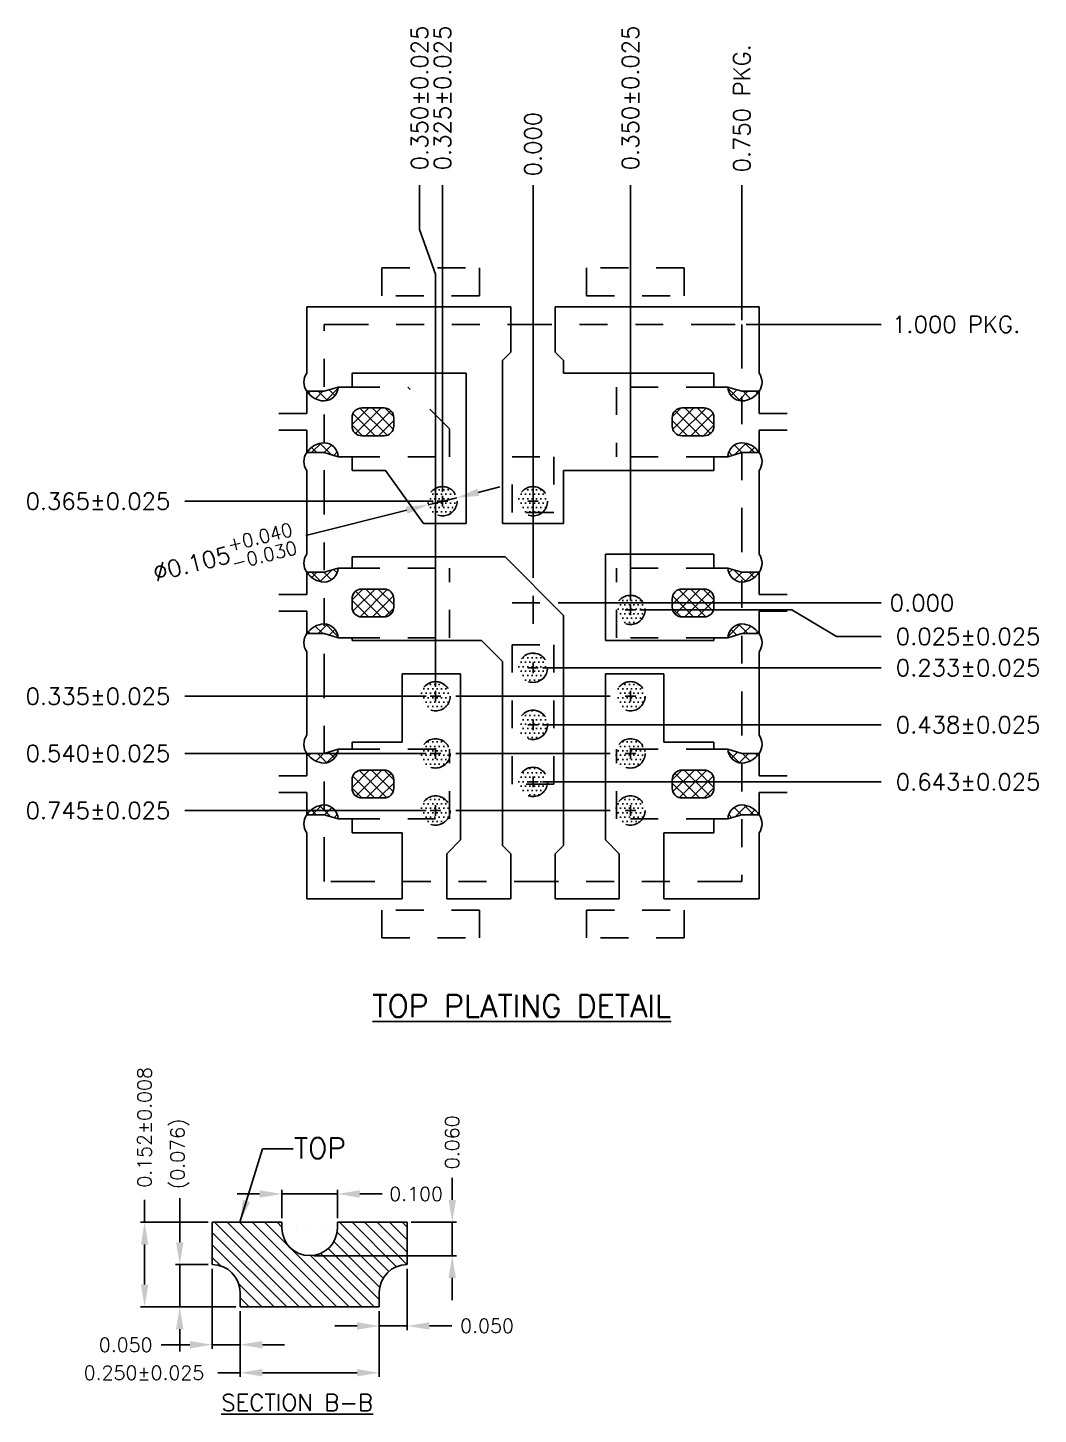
# Model space of a CAD drawing. Extents: x -2.32 to 6, y -3.69 to 2.06.
# Drawn here: x 2.37 to 5.999, y -2.912 to 2.065 of the extents above; entities that cross this region are included whole.
import ezdxf
from ezdxf.enums import TextEntityAlignment as Align

# ---------------------------------------------------------------- set-up
doc = ezdxf.new("R2010")
doc.units = 0
doc.header["$LTSCALE"] = 0.5
doc.header["$PDMODE"] = 98
for name, pattern in [('CENTER', [50.8, 31.75, -6.35, 6.35, -6.35]), ('HIDDEN', [0.375, 0.25, -0.125]), ('PHANTOM2', [31.75, 15.875, -3.175, 3.175, -3.175, 3.175, -3.175])]:
    doc.linetypes.add(name, pattern=pattern)
for name, color, linetype in [('1D', 4, 'Continuous'), ('BTM', 7, 'HIDDEN'), ('CEN', 2, 'CENTER'), ('DEF', 5, 'Continuous'), ('DIM', 3, 'Continuous'), ('HET', 6, 'Continuous'), ('PKG', 1, 'PHANTOM2'), ('PLATE', 2, 'HIDDEN'), ('TB', 7, 'Continuous')]:
    doc.layers.add(name, color=color, linetype=linetype)
doc.styles.add('ADESK1', font='romans')
doc.styles.add('Chinese', font='', dxfattribs={"height": 5})
doc.styles.add('SIMPLEX', font='simplex.shx')
doc.styles.get('Chinese').set_extended_font_data('SimSun')
doc.dimstyles.new('Standard4', dxfattribs={"dimtxt": 0.06, "dimasz": 0.08, "dimexe": 0.015, "dimexo": 0.015, "dimgap": 0.027, "dimtad": 0, "dimdec": 3, "dimzin": 1, "dimdsep": 46, "dimtxsty": 'SIMPLEX', "dimcen": 0.1905, "dimclrd": 256, "dimclre": 256, "dimclrt": 256, "dimadec": 0, "dimazin": 0, "dimtp": 0.03, "dimtm": 0.03, "dimtfac": 0.8, "dimtdec": 3, "dimtmove": 0, "dimatfit": 3, "dimfxl": 0.05, "dimtolj": 1, "dimtzin": 0, "dimlwd": -1, "dimlwe": -1, "dimarcsym": 0})

# ---------------------------------------------------------------- blocks, each defined once
blk = doc.blocks.new('*D2')
at = {"linetype": 'ByBlock', "ltscale": 0.1, "transparency": 16777216}
for p, q in [((429.7414, 81.1536), (429.7414, 81.3121)), ((429.843, 81.0736), (429.7264, 81.0736)), ((429.7414, 80.9216), (429.7414, 81.0736)), ((429.943, 80.9216), (429.7264, 80.9216)), ((429.7414, 80.8416), (429.7414, 80.7616))]:
    blk.add_line(p, q, dxfattribs=at)
at = {"ltscale": 0.1, "transparency": 16777216}
for points in [[(429.728, 81.1536), (429.7547, 81.1536), (429.7414, 81.0736)], [(429.728, 80.8416), (429.7547, 80.8416), (429.7414, 80.9216)]]:
    blk.add_solid(points, dxfattribs=at)
at = {"layer": 'Defpoints', "color": 0, "ltscale": 0.1, "transparency": 16777216}
for p in [(429.7414, 81.0736), (429.858, 81.0736), (429.958, 80.9216)]:
    blk.add_point(p, dxfattribs=at)
at = {"ltscale": 0.1, "transparency": 16777216, "insert": (429.7414, 81.4713), "char_height": 0.05, "attachment_point": 5, "rotation": 90, "style": 'SIMPLEX'}
blk.add_mtext('\\A1;(0.076)', dxfattribs=at)
blk = doc.blocks.new('*D3')
at = {"linetype": 'ByBlock', "ltscale": 0.1, "transparency": 16777216}
for p, q in [((430.028, 81.3271), (429.948, 81.3271)), ((430.108, 81.2406), (430.108, 81.3421)), ((430.108, 81.3271), (430.308, 81.3271)), ((430.308, 81.2406), (430.308, 81.3421)), ((430.388, 81.3271), (430.468, 81.3271))]:
    blk.add_line(p, q, dxfattribs=at)
at = {"ltscale": 0.1, "transparency": 16777216}
for points in [[(430.028, 81.3404), (430.028, 81.3138), (430.108, 81.3271)], [(430.388, 81.3404), (430.388, 81.3138), (430.308, 81.3271)]]:
    blk.add_solid(points, dxfattribs=at)
at = {"layer": 'Defpoints', "color": 0, "ltscale": 0.1, "transparency": 16777216}
for p in [(430.308, 81.3271), (430.108, 81.2256), (430.308, 81.2256)]:
    blk.add_point(p, dxfattribs=at)
at = {"ltscale": 0.1, "transparency": 16777216, "insert": (430.5903, 81.3271), "char_height": 0.05, "attachment_point": 5, "style": 'SIMPLEX'}
blk.add_mtext('\\A1;0.100', dxfattribs=at)
blk = doc.blocks.new('*D4')
at = {"linetype": 'ByBlock', "ltscale": 0.1, "transparency": 16777216}
for p, q in [((429.858, 81.0586), (429.858, 80.771)), ((429.958, 80.9066), (429.958, 80.771)), ((429.778, 80.786), (429.6742, 80.786)), ((429.958, 80.786), (429.858, 80.786)), ((430.038, 80.786), (430.118, 80.786))]:
    blk.add_line(p, q, dxfattribs=at)
at = {"ltscale": 0.1, "transparency": 16777216}
for points in [[(429.778, 80.7993), (429.778, 80.7727), (429.858, 80.786)], [(430.038, 80.7993), (430.038, 80.7727), (429.958, 80.786)]]:
    blk.add_solid(points, dxfattribs=at)
at = {"layer": 'Defpoints', "color": 0, "ltscale": 0.1, "transparency": 16777216}
for p in [(429.858, 81.0736), (429.958, 80.9216), (429.958, 80.786)]:
    blk.add_point(p, dxfattribs=at)
at = {"ltscale": 0.1, "transparency": 16777216, "insert": (429.5472, 80.786), "char_height": 0.05, "attachment_point": 5, "style": 'SIMPLEX'}
blk.add_mtext('\\A1;0.050', dxfattribs=at)
blk = doc.blocks.new('*D5')
at = {"linetype": 'ByBlock', "ltscale": 0.1, "transparency": 16777216}
for p, q in [((429.958, 80.9066), (429.958, 80.6704)), ((430.458, 80.9066), (430.458, 80.6704)), ((429.958, 80.6854), (429.878, 80.6854)), ((430.378, 80.6854), (430.038, 80.6854))]:
    blk.add_line(p, q, dxfattribs=at)
at = {"ltscale": 0.1, "transparency": 16777216}
for points in [[(430.038, 80.6987), (430.038, 80.6721), (429.958, 80.6854)], [(430.378, 80.6987), (430.378, 80.6721), (430.458, 80.6854)]]:
    blk.add_solid(points, dxfattribs=at)
at = {"layer": 'Defpoints', "color": 0, "ltscale": 0.1, "transparency": 16777216}
for p in [(429.958, 80.9216), (430.458, 80.9216), (430.458, 80.6854)]:
    blk.add_point(p, dxfattribs=at)
at = {"ltscale": 0.1, "transparency": 16777216, "insert": (429.6129, 80.6854), "char_height": 0.05, "attachment_point": 5, "style": 'SIMPLEX'}
blk.add_mtext('\\A1;0.250%%P0.025', dxfattribs=at)
blk = doc.blocks.new('*D6')
at = {"linetype": 'ByBlock', "ltscale": 0.1, "transparency": 16777216}
for p, q in [((429.6152, 81.2256), (429.6152, 81.3056)), ((429.843, 81.2256), (429.6002, 81.2256)), ((429.6152, 81.0016), (429.6152, 81.1456)), ((429.943, 80.9216), (429.6002, 80.9216))]:
    blk.add_line(p, q, dxfattribs=at)
at = {"ltscale": 0.1, "transparency": 16777216}
for points in [[(429.6019, 81.1456), (429.6286, 81.1456), (429.6152, 81.2256)], [(429.6019, 81.0016), (429.6286, 81.0016), (429.6152, 80.9216)]]:
    blk.add_solid(points, dxfattribs=at)
at = {"layer": 'Defpoints', "color": 0, "ltscale": 0.1, "transparency": 16777216}
for p in [(429.6152, 81.2256), (429.858, 81.2256), (429.958, 80.9216)]:
    blk.add_point(p, dxfattribs=at)
at = {"ltscale": 0.1, "transparency": 16777216, "insert": (429.6152, 81.566), "char_height": 0.05, "attachment_point": 5, "rotation": 90, "style": 'SIMPLEX'}
blk.add_mtext('\\A1;0.152%%P0.008', dxfattribs=at)
blk = doc.blocks.new('*D7')
at = {"linetype": 'ByBlock', "ltscale": 0.1, "transparency": 16777216}
for p, q in [((430.72, 81.3056), (430.72, 81.3856)), ((430.573, 81.2256), (430.735, 81.2256)), ((430.72, 81.1056), (430.72, 81.2256)), ((430.223, 81.1056), (430.735, 81.1056)), ((430.72, 81.0256), (430.72, 80.9456))]:
    blk.add_line(p, q, dxfattribs=at)
at = {"ltscale": 0.1, "transparency": 16777216}
for points in [[(430.7067, 81.3056), (430.7333, 81.3056), (430.72, 81.2256)], [(430.7067, 81.0256), (430.7333, 81.0256), (430.72, 81.1056)]]:
    blk.add_solid(points, dxfattribs=at)
at = {"layer": 'Defpoints', "color": 0, "ltscale": 0.1, "transparency": 16777216}
for p in [(430.558, 81.2256), (430.72, 81.2256), (430.208, 81.1056)]:
    blk.add_point(p, dxfattribs=at)
at = {"ltscale": 0.1, "transparency": 16777216, "insert": (430.72, 81.5126), "char_height": 0.05, "attachment_point": 5, "rotation": 90, "style": 'SIMPLEX'}
blk.add_mtext('\\A1;0.060', dxfattribs=at)
blk = doc.blocks.new('*D62')
at = {"layer": 'Defpoints', "color": 0, "ltscale": 0.1, "transparency": 16777216}
for p in [(431.7601, 84.9485), (431.7601, 84.4485), (431.0101, 83.4485)]:
    blk.add_point(p, dxfattribs=at)
at = {"layer": 'DIM', "ltscale": 0.1, "transparency": 16777216}
blk.add_line((431.7601, 84.4635), (431.7601, 84.9485), dxfattribs=at)
at = {"layer": 'DIM', "ltscale": 0.1, "transparency": 16777216, "insert": (431.7601, 85.224), "char_height": 0.06, "attachment_point": 5, "rotation": 90, "style": 'SIMPLEX'}
blk.add_mtext('\\A1;{\\C1;0.750 PKG.}', dxfattribs=at)
blk = doc.blocks.new('*D63')
at = {"layer": 'Defpoints', "color": 0, "ltscale": 0.1, "transparency": 16777216}
for p in [(431.7601, 84.4485), (432.2601, 84.4485), (431.0101, 83.4485)]:
    blk.add_point(p, dxfattribs=at)
at = {"layer": 'DIM', "ltscale": 0.1, "transparency": 16777216}
blk.add_line((431.7751, 84.4485), (432.2601, 84.4485), dxfattribs=at)
at = {"layer": 'DIM', "ltscale": 0.1, "transparency": 16777216, "insert": (432.5299, 84.4485), "char_height": 0.06, "attachment_point": 5, "style": 'SIMPLEX'}
blk.add_mtext('\\A1;{\\C1;1.000 PKG.}', dxfattribs=at)
blk = doc.blocks.new('*D64')
at = {"layer": 'Defpoints', "color": 0, "ltscale": 0.1, "transparency": 16777216}
for p in [(431.0101, 84.9485), (431.0101, 83.5235), (431.0101, 83.4485)]:
    blk.add_point(p, dxfattribs=at)
at = {"layer": 'DIM', "ltscale": 0.1, "transparency": 16777216}
blk.add_line((431.0101, 83.5385), (431.0101, 84.9485), dxfattribs=at)
at = {"layer": 'DIM', "ltscale": 0.1, "transparency": 16777216, "insert": (431.0101, 85.0955), "char_height": 0.06, "attachment_point": 5, "rotation": 90, "style": 'SIMPLEX'}
blk.add_mtext('\\A1;0.000', dxfattribs=at)
blk = doc.blocks.new('*D65')
at = {"layer": 'Defpoints', "color": 0, "ltscale": 0.1, "transparency": 16777216}
for p in [(431.0101, 83.4485), (431.0851, 83.4485), (432.2601, 83.4485)]:
    blk.add_point(p, dxfattribs=at)
at = {"layer": 'DIM', "ltscale": 0.1, "transparency": 16777216}
blk.add_line((431.1001, 83.4485), (432.2601, 83.4485), dxfattribs=at)
at = {"layer": 'DIM', "ltscale": 0.1, "transparency": 16777216, "insert": (432.4071, 83.4485), "char_height": 0.06, "attachment_point": 5, "style": 'SIMPLEX'}
blk.add_mtext('\\A1;0.000', dxfattribs=at)
blk = doc.blocks.new('*D66')
at = {"layer": 'Defpoints', "color": 0, "ltscale": 0.1, "transparency": 16777216}
for p in [(429.7601, 83.8135), (430.666, 83.8135), (431.0101, 83.4485)]:
    blk.add_point(p, dxfattribs=at)
at = {"layer": 'DIM', "ltscale": 0.1, "transparency": 16777216}
blk.add_line((430.651, 83.8135), (429.7601, 83.8135), dxfattribs=at)
at = {"layer": 'DIM', "ltscale": 0.1, "transparency": 16777216, "insert": (429.4474, 83.8135), "char_height": 0.06, "attachment_point": 5, "style": 'SIMPLEX'}
blk.add_mtext('\\A1;0.365±0.025', dxfattribs=at)
blk = doc.blocks.new('*D67')
at = {"layer": 'Defpoints', "color": 0, "ltscale": 0.1, "transparency": 16777216}
for p in [(430.6851, 84.9485), (430.6851, 83.8325), (431.0101, 83.4485)]:
    blk.add_point(p, dxfattribs=at)
at = {"layer": 'DIM', "ltscale": 0.1, "transparency": 16777216}
blk.add_line((430.6851, 83.8475), (430.6851, 84.9485), dxfattribs=at)
at = {"layer": 'DIM', "ltscale": 0.1, "transparency": 16777216, "insert": (430.6851, 85.2612), "char_height": 0.06, "attachment_point": 5, "rotation": 90, "style": 'SIMPLEX'}
blk.add_mtext('\\A1;0.325±0.025', dxfattribs=at)
blk = doc.blocks.new('*D68')
at = {"layer": 'Defpoints', "color": 0, "ltscale": 0.1, "transparency": 16777216}
for p in [(431.0101, 83.4485), (431.3791, 83.4235), (432.2601, 83.3283)]:
    blk.add_point(p, dxfattribs=at)
at = {"layer": 'DIM', "ltscale": 0.1, "transparency": 16777216}
for p, q in [((431.3941, 83.4235), (431.9401, 83.4235)), ((431.9401, 83.4235), (432.1001, 83.3283)), ((432.1001, 83.3283), (432.2601, 83.3283))]:
    blk.add_line(p, q, dxfattribs=at)
at = {"layer": 'DIM', "ltscale": 0.1, "transparency": 16777216, "insert": (432.5728, 83.3283), "char_height": 0.06, "attachment_point": 5, "style": 'SIMPLEX'}
blk.add_mtext('\\A1;0.025±0.025', dxfattribs=at)
blk = doc.blocks.new('*D69')
at = {"layer": 'Defpoints', "color": 0, "ltscale": 0.1, "transparency": 16777216}
for p in [(431.3601, 84.9485), (431.0101, 83.4485), (431.3601, 83.4425)]:
    blk.add_point(p, dxfattribs=at)
at = {"layer": 'DIM', "ltscale": 0.1, "transparency": 16777216}
blk.add_line((431.3601, 83.4575), (431.3601, 84.9485), dxfattribs=at)
at = {"layer": 'DIM', "ltscale": 0.1, "transparency": 16777216, "insert": (431.3601, 85.2612), "char_height": 0.06, "attachment_point": 5, "rotation": 90, "style": 'SIMPLEX'}
blk.add_mtext('\\A1;0.350±0.025', dxfattribs=at)
blk = doc.blocks.new('*D70')
at = {"layer": 'Defpoints', "color": 0, "ltscale": 0.1, "transparency": 16777216}
for p in [(431.0101, 83.4485), (429.7601, 83.1135), (430.641, 83.1135)]:
    blk.add_point(p, dxfattribs=at)
at = {"layer": 'DIM', "ltscale": 0.1, "transparency": 16777216}
blk.add_line((430.626, 83.1135), (429.7601, 83.1135), dxfattribs=at)
at = {"layer": 'DIM', "ltscale": 0.1, "transparency": 16777216, "insert": (429.4474, 83.1135), "char_height": 0.06, "attachment_point": 5, "style": 'SIMPLEX'}
blk.add_mtext('\\A1;0.335±0.025', dxfattribs=at)
blk = doc.blocks.new('*D71')
at = {"layer": 'Defpoints', "color": 0, "ltscale": 0.1, "transparency": 16777216}
for p in [(431.0101, 83.4485), (429.7601, 82.9085), (430.641, 82.9085)]:
    blk.add_point(p, dxfattribs=at)
at = {"layer": 'DIM', "ltscale": 0.1, "transparency": 16777216}
blk.add_line((430.626, 82.9085), (429.7601, 82.9085), dxfattribs=at)
at = {"layer": 'DIM', "ltscale": 0.1, "transparency": 16777216, "insert": (429.4474, 82.9085), "char_height": 0.06, "attachment_point": 5, "style": 'SIMPLEX'}
blk.add_mtext('\\A1;0.540±0.025', dxfattribs=at)
blk = doc.blocks.new('*D76')
at = {"layer": 'Defpoints', "color": 0, "ltscale": 0.1, "transparency": 16777216}
for p in [(430.736, 83.8261), (430.6341, 83.8008)]:
    blk.add_point(p, dxfattribs=at)
at = {"layer": 'DIM', "ltscale": 0.1, "transparency": 16777216}
for p, q in [((430.8136, 83.8454), (430.8913, 83.8648)), ((430.736, 83.8261), (430.6341, 83.8008)), ((430.1938, 83.6912), (430.5565, 83.7815))]:
    blk.add_line(p, q, dxfattribs=at)
for points in [[(430.8104, 83.8584), (430.8169, 83.8325), (430.736, 83.8261)], [(430.5533, 83.7944), (430.5597, 83.7685), (430.6341, 83.8008)]]:
    blk.add_solid(points, dxfattribs=at)
at = {"layer": 'DIM', "ltscale": 0.1, "transparency": 16777216, "insert": (429.9001, 83.6181), "char_height": 0.06, "attachment_point": 5, "rotation": 13.9744, "style": 'SIMPLEX'}
blk.add_mtext('\\A1;∅0.105{\\H0.048;\\S+0.040^ -0.030;}', dxfattribs=at)
blk = doc.blocks.new('*D72')
at = {"layer": 'Defpoints', "color": 0, "ltscale": 0.1, "transparency": 16777216}
for p in [(431.0101, 83.4485), (429.7601, 82.7035), (430.641, 82.7035)]:
    blk.add_point(p, dxfattribs=at)
at = {"layer": 'DIM', "ltscale": 0.1, "transparency": 16777216}
blk.add_line((430.626, 82.7035), (429.7601, 82.7035), dxfattribs=at)
at = {"layer": 'DIM', "ltscale": 0.1, "transparency": 16777216, "insert": (429.4474, 82.7035), "char_height": 0.06, "attachment_point": 5, "style": 'SIMPLEX'}
blk.add_mtext('\\A1;0.745±0.025', dxfattribs=at)
blk = doc.blocks.new('*D73')
at = {"layer": 'Defpoints', "color": 0, "ltscale": 0.1, "transparency": 16777216}
for p in [(431.0101, 83.4485), (431.0291, 83.216), (432.2601, 83.216)]:
    blk.add_point(p, dxfattribs=at)
at = {"layer": 'DIM', "ltscale": 0.1, "transparency": 16777216}
blk.add_line((431.0441, 83.216), (432.2601, 83.216), dxfattribs=at)
at = {"layer": 'DIM', "ltscale": 0.1, "transparency": 16777216, "insert": (432.5728, 83.216), "char_height": 0.06, "attachment_point": 5, "style": 'SIMPLEX'}
blk.add_mtext('\\A1;0.233±0.025', dxfattribs=at)
blk = doc.blocks.new('*D74')
at = {"layer": 'Defpoints', "color": 0, "ltscale": 0.1, "transparency": 16777216}
for p in [(431.0101, 83.4485), (431.0291, 83.011), (432.2601, 83.011)]:
    blk.add_point(p, dxfattribs=at)
at = {"layer": 'DIM', "ltscale": 0.1, "transparency": 16777216}
blk.add_line((431.0441, 83.011), (432.2601, 83.011), dxfattribs=at)
at = {"layer": 'DIM', "ltscale": 0.1, "transparency": 16777216, "insert": (432.5728, 83.011), "char_height": 0.06, "attachment_point": 5, "style": 'SIMPLEX'}
blk.add_mtext('\\A1;0.438±0.025', dxfattribs=at)
blk = doc.blocks.new('*D75')
at = {"layer": 'Defpoints', "color": 0, "ltscale": 0.1, "transparency": 16777216}
for p in [(431.0101, 83.4485), (431.0291, 82.806), (432.2601, 82.806)]:
    blk.add_point(p, dxfattribs=at)
at = {"layer": 'DIM', "ltscale": 0.1, "transparency": 16777216}
blk.add_line((431.0441, 82.806), (432.2601, 82.806), dxfattribs=at)
at = {"layer": 'DIM', "ltscale": 0.1, "transparency": 16777216, "insert": (432.5728, 82.806), "char_height": 0.06, "attachment_point": 5, "style": 'SIMPLEX'}
blk.add_mtext('\\A1;0.643±0.025', dxfattribs=at)
blk = doc.blocks.new('*D78')
at = {"linetype": 'ByBlock', "ltscale": 0.1, "transparency": 16777216}
for p, q in [((430.558, 81.0586), (430.558, 80.8384)), ((430.458, 80.9066), (430.458, 80.8384)), ((430.378, 80.8534), (430.298, 80.8534)), ((430.458, 80.8534), (430.558, 80.8534)), ((430.638, 80.8534), (430.718, 80.8534))]:
    blk.add_line(p, q, dxfattribs=at)
at = {"ltscale": 0.1, "transparency": 16777216}
for points in [[(430.378, 80.8667), (430.378, 80.84), (430.458, 80.8534)], [(430.638, 80.8667), (430.638, 80.84), (430.558, 80.8534)]]:
    blk.add_solid(points, dxfattribs=at)
at = {"layer": 'Defpoints', "color": 0, "ltscale": 0.1, "transparency": 16777216}
for p in [(430.558, 81.0736), (430.458, 80.9216), (430.558, 80.8534)]:
    blk.add_point(p, dxfattribs=at)
at = {"ltscale": 0.1, "transparency": 16777216, "insert": (430.845, 80.8534), "char_height": 0.05, "attachment_point": 5, "style": 'SIMPLEX'}
blk.add_mtext('\\A1;0.050', dxfattribs=at)
blk = doc.blocks.new('*D79')
at = {"layer": 'Defpoints', "color": 0, "ltscale": 0.1, "transparency": 16777216}
for p in [(430.6027, 84.9485), (431.0101, 83.4485), (430.6601, 83.1325)]:
    blk.add_point(p, dxfattribs=at)
at = {"layer": 'DIM', "ltscale": 0.1, "transparency": 16777216}
for p, q in [((430.6027, 84.7885), (430.6027, 84.9485)), ((430.6601, 84.6285), (430.6027, 84.7885)), ((430.6601, 83.1475), (430.6601, 84.6285))]:
    blk.add_line(p, q, dxfattribs=at)
at = {"layer": 'DIM', "ltscale": 0.1, "transparency": 16777216, "insert": (430.6027, 85.2612), "char_height": 0.06, "attachment_point": 5, "rotation": 90, "style": 'SIMPLEX'}
blk.add_mtext('\\A1;0.350%%P0.025', dxfattribs=at)

msp = doc.modelspace()

# ---------------------------------------------------------------- hatches: boundary and pattern name
at = {"ltscale": 0.1}
h = msp.add_hatch(dxfattribs=at)
h.set_pattern_fill('ANSI31', color=256, scale=0.01, angle=90)
h.set_pattern_definition([(135, (-0.710328, -4.039557), (-0.02245064, -0.02245064), [])])
edge = h.paths.add_edge_path()
edge.add_line((3.7323, -2.3748), (3.7323, -2.2228))
edge.add_line((3.7323, -2.2228), (3.4823, -2.2228))
edge.add_line((3.4823, -2.2228), (3.4821, -2.2488))
edge.add_arc((3.3823, -2.2428), 0.1, 183.4336, 356.5664, ccw=False)
edge.add_line((3.2825, -2.2488), (3.2823, -2.2228))
edge.add_line((3.2823, -2.2228), (3.0323, -2.2228))
edge.add_line((3.0323, -2.2228), (3.0323, -2.3748))
edge.add_arc((3.0323, -2.4748), 0.1, 0, 90, ccw=False)
edge.add_line((3.1323, -2.4748), (3.1323, -2.5268))
edge.add_line((3.1323, -2.5268), (3.6323, -2.5268))
edge.add_line((3.6323, -2.5268), (3.6323, -2.4748))
edge.add_arc((3.7323, -2.4748), 0.1, 90, 180, ccw=False)
at = {"layer": 'HET', "ltscale": 0.1}
h = msp.add_hatch(dxfattribs=at)
h.set_pattern_fill('ANSI37', color=256, scale=0.01)
h.set_pattern_definition([(45, (4.184368, 3.445334), (-0.02245064, 0.02245064), []), (135, (4.184368, 3.445334), (-0.02245064, -0.02245064), [])])
h.paths.add_polyline_path([(3.6494, 0.6, 0.414214), (3.6844, 0.635), (3.6844, 0.665, 0.414214), (3.6494, 0.7), (3.5694, 0.7, 0.414214), (3.5344, 0.665), (3.5344, 0.635, 0.414214), (3.5694, 0.6)])
h.paths.add_polyline_path([(3.4844, 0.775), (3.4344, 0.76), (3.3719, 0.76, 0.234754), (3.4344, 0.725, 0.398139)])
h.paths.add_polyline_path([(3.4844, 0.525, 0.398139), (3.4344, 0.575, 0.234754), (3.3719, 0.54), (3.4344, 0.54)])
h.paths.add_polyline_path([(4.9344, 0.725, 0.234754), (4.9969, 0.76), (4.9344, 0.76), (4.8844, 0.775, 0.398139)])
h.paths.add_polyline_path([(4.8344, 0.665, 0.414214), (4.7994, 0.7), (4.7194, 0.7, 0.414214), (4.6844, 0.665), (4.6844, 0.635, 0.414214), (4.7194, 0.6), (4.7994, 0.6, 0.414214), (4.8344, 0.635)])
h.paths.add_polyline_path([(4.9969, 0.54, 0.234754), (4.9344, 0.575, 0.398139), (4.8844, 0.525), (4.9344, 0.54)])
h.paths.add_polyline_path([(4.9344, 0.11), (4.8844, 0.125, 0.398139), (4.9344, 0.075, 0.234754), (4.9969, 0.11)])
h.paths.add_polyline_path([(4.7994, 0.05), (4.7194, 0.05, 0.414214), (4.6844, 0.015), (4.6844, -0.015, 0.414214), (4.7194, -0.05), (4.7994, -0.05, 0.414214), (4.8344, -0.015), (4.8344, 0.015, 0.414214)])
h.paths.add_polyline_path([(4.9344, -0.11), (4.9969, -0.11, 0.234754), (4.9344, -0.075, 0.398139), (4.8844, -0.125)])
h.paths.add_polyline_path([(3.4844, 0.125), (3.4344, 0.11), (3.3719, 0.11, 0.234754), (3.4344, 0.075, 0.398139)])
h.paths.add_polyline_path([(3.5344, -0.015, 0.414214), (3.5694, -0.05), (3.6494, -0.05, 0.414214), (3.6844, -0.015), (3.6844, 0.015, 0.414214), (3.6494, 0.05), (3.5694, 0.05, 0.414214), (3.5344, 0.015)])
h.paths.add_polyline_path([(3.4844, -0.125, 0.398139), (3.4344, -0.075, 0.234754), (3.3719, -0.11), (3.4344, -0.11)])
h.paths.add_polyline_path([(3.4344, -0.54), (3.3719, -0.54, 0.234754), (3.4344, -0.575, 0.398139), (3.4844, -0.525)])
h.paths.add_polyline_path([(3.6494, -0.7, 0.414214), (3.6844, -0.665), (3.6844, -0.635, 0.414214), (3.6494, -0.6), (3.5694, -0.6, 0.414214), (3.5344, -0.635), (3.5344, -0.665, 0.414214), (3.5694, -0.7)])
h.paths.add_polyline_path([(3.4844, -0.775, 0.398139), (3.4344, -0.725, 0.234754), (3.3719, -0.76), (3.4344, -0.76)])
h.paths.add_polyline_path([(4.9344, -0.575, 0.234754), (4.9969, -0.54), (4.9344, -0.54), (4.8844, -0.525, 0.398139)])
h.paths.add_polyline_path([(4.7194, -0.6, 0.414214), (4.6844, -0.635), (4.6844, -0.665, 0.414214), (4.7194, -0.7), (4.7994, -0.7, 0.414214), (4.8344, -0.665), (4.8344, -0.635, 0.414214), (4.7994, -0.6)])
h.paths.add_polyline_path([(4.9344, -0.725, 0.398139), (4.8844, -0.775), (4.9344, -0.76), (4.9969, -0.76, 0.234754)])
at = {"layer": 'PLATE', "ltscale": 0.1}
h = msp.add_hatch(dxfattribs=at)
h.set_pattern_fill('DOTS', color=256, scale=0.01)
h.set_pattern_definition([(0, (3.831989, -0.32422), (0.0079375, 0.015875), [0, -0.015875])])
h.paths.add_polyline_path([(3.7819, -0.335, 1), (3.8869, -0.335, 1)])
h.paths.add_polyline_path([(3.8869, -0.54, 1), (3.7819, -0.54, 1)])
h.paths.add_polyline_path([(3.7819, -0.745, 1), (3.8869, -0.745, 1)])
h.paths.add_polyline_path([(3.8069, 0.365, 1), (3.9119, 0.365, 1)])
h.paths.add_polyline_path([(4.5869, -0.025, 1), (4.4819, -0.025, 1)])
h.paths.add_polyline_path([(4.5869, -0.335, 1), (4.4819, -0.335, 1)])
h.paths.add_polyline_path([(4.5869, -0.54, 1), (4.4819, -0.54, 1)])
h.paths.add_polyline_path([(4.5869, -0.745, 1), (4.4819, -0.745, 1)])
h.paths.add_polyline_path([(4.2369, -0.2325, 1), (4.1319, -0.2325, 1)])
h.paths.add_polyline_path([(4.2369, -0.4375, 1), (4.1319, -0.4375, 1)])
h.paths.add_polyline_path([(4.1319, -0.6425, 1), (4.2369, -0.6425, 1)])
h.paths.add_polyline_path([(4.1319, 0.365, 1), (4.2369, 0.365, 1)])

# ---------------------------------------------------------------- linework, layer by layer
at = {"ltscale": 0.1}
for p, q in [((3.3719, 1.0625), (4.1044, 1.0625)), ((3.3719, 0.8249), (3.3719, 1.0625)), ((4.9969, 1.0625), (4.2644, 1.0625)), ((4.9969, 0.8249), (4.9969, 1.0625)), ((3.4344, 0.76), (3.3719, 0.76)), ((3.4344, 0.76), (3.4844, 0.775)), ((4.9344, 0.76), (4.8844, 0.775)), ((4.9344, 0.76), (4.9969, 0.76)), ((3.4344, 0.54), (3.3719, 0.54)), ((3.4344, 0.54), (3.4844, 0.525)), ((4.9344, 0.54), (4.8844, 0.525)), ((4.9344, 0.54), (4.9969, 0.54)), ((3.3719, 0.1749), (3.3719, 0.4751)), ((4.9969, 0.1749), (4.9969, 0.4751)), ((3.4344, 0.11), (3.3719, 0.11)), ((3.4344, 0.11), (3.4844, 0.125)), ((4.9344, 0.11), (4.8844, 0.125)), ((4.9344, 0.11), (4.9969, 0.11)), ((3.4344, -0.11), (3.3719, -0.11)), ((3.4344, -0.11), (3.4844, -0.125)), ((4.9344, -0.11), (4.8844, -0.125)), ((4.9344, -0.11), (4.9969, -0.11)), ((3.3719, -0.4751), (3.3719, -0.1749)), ((4.9969, -0.4751), (4.9969, -0.1749)), ((3.4344, -0.54), (3.3719, -0.54)), ((3.4344, -0.54), (3.4844, -0.525)), ((4.9344, -0.54), (4.8844, -0.525)), ((4.9344, -0.54), (4.9969, -0.54)), ((3.4344, -0.76), (3.3719, -0.76)), ((3.4344, -0.76), (3.4844, -0.775)), ((4.9344, -0.76), (4.8844, -0.775)), ((4.9344, -0.76), (4.9969, -0.76)), ((3.3719, -1.0625), (3.3719, -0.8249)), ((4.9969, -1.0625), (4.9969, -0.8249)), ((3.7144, -1.0625), (3.3719, -1.0625)), ((3.8744, -1.0625), (4.1044, -1.0625)), ((4.4944, -1.0625), (4.2644, -1.0625)), ((4.6544, -1.0625), (4.9969, -1.0625)), ((3.2823, -2.2228), (3.0323, -2.2228)), ((3.0323, -2.2228), (3.0323, -2.3748)), ((3.2823, -2.2428), (3.2823, -2.2228)), ((3.4823, -2.2228), (3.7323, -2.2228)), ((3.4823, -2.2228), (3.4823, -2.2428)), ((3.7323, -2.2228), (3.7323, -2.3748)), ((3.3823, -2.3428), (3.3823, -2.3428)), ((3.1323, -2.5268), (3.1323, -2.4748)), ((3.6323, -2.5268), (3.6323, -2.4748)), ((3.1323, -2.5268), (3.6323, -2.5268))]:
    msp.add_line(p, q, dxfattribs=at)
for p, q in [((4.1044, 1.0625), (4.1044, 0.9)), ((4.2644, 1.0625), (4.2644, 0.9)), ((4.0744, 0.87), (4.1044, 0.9)), ((4.2944, 0.87), (4.2644, 0.9)), ((4.0744, 0.87), (4.0744, 0.285)), ((4.2944, 0.87), (4.2944, 0.825)), ((3.5344, 0.825), (3.9444, 0.825)), ((3.5344, 0.775), (3.5344, 0.825)), ((3.9444, 0.285), (3.9444, 0.825)), ((4.8344, 0.825), (4.2944, 0.825)), ((4.8344, 0.775), (4.8344, 0.825)), ((3.4844, 0.775), (3.5344, 0.775)), ((4.8844, 0.775), (4.8344, 0.775)), ((3.4844, 0.525), (3.5344, 0.525)), ((3.5344, 0.525), (3.5344, 0.475)), ((4.8344, 0.525), (4.8344, 0.475)), ((4.8844, 0.525), (4.8344, 0.525)), ((3.5344, 0.475), (3.6544, 0.475)), ((3.7916, 0.285), (3.6544, 0.475)), ((4.2944, 0.475), (4.2944, 0.285)), ((4.8344, 0.475), (4.2944, 0.475)), ((3.9444, 0.285), (3.7916, 0.285)), ((4.0744, 0.285), (4.2944, 0.285)), ((3.5344, 0.125), (3.5344, 0.165)), ((4.0844, 0.165), (3.5344, 0.165)), ((4.0844, 0.165), (4.2944, -0.045)), ((4.4444, -0.135), (4.4444, 0.175)), ((4.8344, 0.175), (4.4444, 0.175)), ((4.8344, 0.125), (4.8344, 0.175)), ((3.4844, 0.125), (3.5344, 0.125)), ((4.8844, 0.125), (4.8344, 0.125)), ((4.2944, -0.87), (4.2944, -0.045)), ((3.4844, -0.125), (3.5344, -0.125)), ((3.5344, -0.135), (3.5344, -0.125)), ((3.5344, -0.135), (3.9994, -0.135)), ((4.0744, -0.21), (3.9994, -0.135)), ((4.8344, -0.135), (4.4444, -0.135)), ((4.8344, -0.135), (4.8344, -0.125)), ((4.8844, -0.125), (4.8344, -0.125)), ((4.0744, -0.87), (4.0744, -0.21)), ((3.7144, -0.5), (3.7144, -0.255)), ((3.7144, -0.255), (3.9244, -0.255)), ((3.9244, -0.85), (3.9244, -0.255)), ((4.4444, -0.85), (4.4444, -0.255)), ((4.6544, -0.255), (4.4444, -0.255)), ((4.6544, -0.5), (4.6544, -0.255)), ((3.4844, -0.525), (3.5344, -0.525)), ((3.5344, -0.5), (3.7144, -0.5)), ((3.5344, -0.525), (3.5344, -0.5)), ((4.8344, -0.5), (4.6544, -0.5)), ((4.8344, -0.525), (4.8344, -0.5)), ((4.8844, -0.525), (4.8344, -0.525)), ((3.4844, -0.775), (3.5344, -0.775)), ((3.5344, -0.775), (3.5344, -0.825)), ((4.8344, -0.775), (4.8344, -0.825)), ((4.8844, -0.775), (4.8344, -0.775)), ((3.5344, -0.825), (3.7144, -0.825)), ((3.7144, -1.0625), (3.7144, -0.825)), ((4.8344, -0.825), (4.6544, -0.825)), ((4.6544, -1.0625), (4.6544, -0.825)), ((3.9244, -0.85), (3.8744, -0.9)), ((4.0744, -0.87), (4.1044, -0.9)), ((4.2944, -0.87), (4.2644, -0.9)), ((4.4444, -0.85), (4.4944, -0.9)), ((3.8744, -1.0625), (3.8744, -0.9)), ((4.1044, -1.0625), (4.1044, -0.9)), ((4.2644, -1.0625), (4.2644, -0.9)), ((4.4944, -1.0625), (4.4944, -0.9))]:
    msp.add_line(p, q)
for points in [[(3.6494, 0.7), (3.5694, 0.7, 0.414214), (3.5344, 0.665), (3.5344, 0.635, 0.414214), (3.5694, 0.6), (3.6494, 0.6, 0.414214), (3.6844, 0.635), (3.6844, 0.665, 0.414214)], [(4.7194, 0.7), (4.7994, 0.7, -0.414214), (4.8344, 0.665), (4.8344, 0.635, -0.414214), (4.7994, 0.6), (4.7194, 0.6, -0.414214), (4.6844, 0.635), (4.6844, 0.665, -0.414214)], [(3.6494, 0.05), (3.5694, 0.05, 0.414214), (3.5344, 0.015), (3.5344, -0.015, 0.414214), (3.5694, -0.05), (3.6494, -0.05, 0.414214), (3.6844, -0.015), (3.6844, 0.015, 0.414214)], [(4.7194, 0.05), (4.7994, 0.05, -0.414214), (4.8344, 0.015), (4.8344, -0.015, -0.414214), (4.7994, -0.05), (4.7194, -0.05, -0.414214), (4.6844, -0.015), (4.6844, 0.015, -0.414214)], [(3.6494, -0.6), (3.5694, -0.6, 0.414214), (3.5344, -0.635), (3.5344, -0.665, 0.414214), (3.5694, -0.7), (3.6494, -0.7, 0.414214), (3.6844, -0.665), (3.6844, -0.635, 0.414214)], [(4.7194, -0.6), (4.7994, -0.6, -0.414214), (4.8344, -0.635), (4.8344, -0.665, -0.414214), (4.7994, -0.7), (4.7194, -0.7, -0.414214), (4.6844, -0.665), (4.6844, -0.635, -0.414214)]]:
    msp.add_lwpolyline(points, format="xyb", close=True, dxfattribs=at)
for centre, radius, start, end in [((3.4195, 0.7925), 0.0577, 145.7534, 214.2465), ((4.9492, 0.7925), 0.0577, 325.7535, 34.2466), ((3.4383, 0.8054), 0.0805, 214.3288, 267.1735), ((3.4329, 0.7764), 0.0514, 271.5812, 358.4188), ((4.9358, 0.7764), 0.0514, 181.5812, 268.4188), ((4.9304, 0.8054), 0.0805, 272.8265, 325.6712), ((3.4383, 0.4946), 0.0805, 92.8265, 145.6712), ((3.4329, 0.5236), 0.0514, 1.5812, 88.4188), ((4.9358, 0.5236), 0.0514, 91.5812, 178.4188), ((4.9304, 0.4946), 0.0805, 34.3288, 87.1735), ((3.4195, 0.5075), 0.0577, 145.7535, 214.2466), ((4.9492, 0.5075), 0.0577, 325.7534, 34.2465), ((3.4195, 0.1425), 0.0577, 145.7534, 214.2465), ((4.9492, 0.1425), 0.0577, 325.7535, 34.2466), ((3.4383, 0.1554), 0.0805, 214.3288, 267.1735), ((3.4329, 0.1264), 0.0514, 271.5812, 358.4188), ((4.9358, 0.1264), 0.0514, 181.5812, 268.4188), ((4.9304, 0.1554), 0.0805, 272.8265, 325.6712), ((3.4383, -0.1554), 0.0805, 92.8265, 145.6712), ((3.4329, -0.1264), 0.0514, 1.5812, 88.4188), ((4.9358, -0.1264), 0.0514, 91.5812, 178.4188), ((4.9304, -0.1554), 0.0805, 34.3288, 87.1735), ((3.4195, -0.1425), 0.0577, 145.7535, 214.2466), ((4.9492, -0.1425), 0.0577, 325.7534, 34.2465), ((3.4195, -0.5075), 0.0577, 145.7534, 214.2465), ((4.9492, -0.5075), 0.0577, 325.7535, 34.2466), ((3.4383, -0.4946), 0.0805, 214.3288, 267.1735), ((3.4329, -0.5236), 0.0514, 271.5812, 358.4188), ((4.9358, -0.5236), 0.0514, 181.5812, 268.4188), ((4.9304, -0.4946), 0.0805, 272.8265, 325.6712), ((3.4383, -0.8054), 0.0805, 92.8265, 145.6712), ((3.4329, -0.7764), 0.0514, 1.5812, 88.4188), ((4.9358, -0.7764), 0.0514, 91.5812, 178.4188), ((4.9304, -0.8054), 0.0805, 34.3288, 87.1735), ((3.4195, -0.7925), 0.0577, 145.7535, 214.2466), ((4.9492, -0.7925), 0.0577, 325.7534, 34.2465), ((3.3823, -2.2428), 0.1, 180, 270), ((3.3823, -2.2428), 0.1, 270, 0), ((3.0323, -2.4748), 0.1, 0, 90), ((3.7323, -2.4748), 0.1, 90, 180)]:
    msp.add_arc(centre, radius, start, end, dxfattribs=at)
at = {"layer": 'BTM', "ltscale": 0.3}
for p, q in [((3.3719, 0.68), (3.3719, 0.76)), ((3.5344, 0.775), (3.7344, 0.775)), ((3.8844, 0.625), (3.7344, 0.775)), ((4.8344, 0.775), (4.4844, 0.775)), ((4.4844, 0.775), (4.4844, 0.525)), ((4.9969, 0.68), (4.9969, 0.76)), ((3.3719, 0.68), (3.1919, 0.68)), ((4.9969, 0.68), (5.1769, 0.68)), ((3.3719, 0.62), (3.1919, 0.62)), ((3.3719, 0.62), (3.3719, 0.54)), ((3.8844, 0.625), (3.8844, 0.525)), ((4.9969, 0.62), (4.9969, 0.54)), ((4.9969, 0.62), (5.1769, 0.62)), ((3.5344, 0.525), (3.8844, 0.525)), ((4.8344, 0.525), (4.4844, 0.525)), ((3.3719, 0.03), (3.3719, 0.11)), ((3.5344, 0.125), (3.8844, 0.125)), ((3.8844, -0.125), (3.8844, 0.125)), ((4.4844, -0.125), (4.4844, 0.125)), ((4.8344, 0.125), (4.4844, 0.125)), ((4.9969, 0.03), (4.9969, 0.11)), ((3.3719, 0.03), (3.1919, 0.03)), ((4.9969, 0.03), (5.1769, 0.03)), ((3.3719, -0.03), (3.1919, -0.03)), ((3.3719, -0.03), (3.3719, -0.11)), ((4.9969, -0.03), (4.9969, -0.11)), ((4.9969, -0.03), (5.1769, -0.03)), ((3.5344, -0.125), (3.8844, -0.125)), ((4.8344, -0.125), (4.4844, -0.125)), ((3.3719, -0.62), (3.3719, -0.54)), ((3.5344, -0.525), (3.8844, -0.525)), ((3.8844, -0.775), (3.8844, -0.525)), ((4.4844, -0.775), (4.4844, -0.525)), ((4.8344, -0.525), (4.4844, -0.525)), ((4.9969, -0.62), (4.9969, -0.54)), ((3.3719, -0.62), (3.1919, -0.62)), ((4.9969, -0.62), (5.1769, -0.62)), ((3.3719, -0.68), (3.1919, -0.68)), ((3.3719, -0.68), (3.3719, -0.76)), ((4.9969, -0.68), (4.9969, -0.76)), ((4.9969, -0.68), (5.1769, -0.68)), ((3.5344, -0.775), (3.8844, -0.775)), ((4.8344, -0.775), (4.4844, -0.775))]:
    msp.add_line(p, q, dxfattribs=at)
for points in [[(3.6419, 1.2025), (3.9919, 1.2025), (3.9919, 1.1025), (3.6419, 1.1025)], [(4.7269, 1.2025), (4.3769, 1.2025), (4.3769, 1.1025), (4.7269, 1.1025)], [(4.1094, 0.325), (4.1094, 0.525), (4.2594, 0.525), (4.2594, 0.325)], [(4.1094, -0.65), (4.1094, -0.15), (4.2594, -0.15), (4.2594, -0.65)], [(3.6419, -1.2025), (3.9919, -1.2025), (3.9919, -1.1025), (3.6419, -1.1025)], [(4.7269, -1.2025), (4.3769, -1.2025), (4.3769, -1.1025), (4.7269, -1.1025)]]:
    msp.add_lwpolyline(points, close=True, dxfattribs=at)
at = {"layer": 'CEN', "ltscale": 0.0005}
for p, q in [((3.8403, 0.365), (3.8784, 0.365)), ((3.8594, 0.3459), (3.8594, 0.384)), ((4.1653, 0.365), (4.2034, 0.365)), ((4.1844, 0.3459), (4.1844, 0.384)), ((4.5153, -0.025), (4.5534, -0.025)), ((4.5344, -0.044), (4.5344, -0.0059)), ((4.1653, -0.2325), (4.2034, -0.2325)), ((4.1844, -0.2516), (4.1844, -0.2135)), ((3.8153, -0.335), (3.8534, -0.335)), ((3.8344, -0.3541), (3.8344, -0.316)), ((4.5153, -0.335), (4.5534, -0.335)), ((4.5344, -0.3541), (4.5344, -0.316)), ((4.1653, -0.4375), (4.2034, -0.4375)), ((4.1844, -0.4566), (4.1844, -0.4185)), ((3.8153, -0.54), (3.8534, -0.54)), ((3.8344, -0.5591), (3.8344, -0.521)), ((4.5153, -0.54), (4.5534, -0.54)), ((4.5344, -0.5591), (4.5344, -0.521)), ((4.1653, -0.6425), (4.2034, -0.6425)), ((4.1844, -0.6615), (4.1844, -0.6234)), ((3.8153, -0.745), (3.8534, -0.745)), ((3.8344, -0.764), (3.8344, -0.7259)), ((4.5153, -0.745), (4.5534, -0.745)), ((4.5344, -0.764), (4.5344, -0.7259))]:
    msp.add_line(p, q, dxfattribs=at)
at = {"layer": 'CEN', "ltscale": 0.005}
for p, q in [((4.1844, -0.075), (4.1844, 0.075)), ((4.1094, 0), (4.2594, 0))]:
    msp.add_line(p, q, dxfattribs=at)
at = {"layer": 'DEF', "ltscale": 0.1}
for p, q in [((3.9069, -0.335), (4.4619, -0.335)), ((3.9069, -0.54), (4.4619, -0.54)), ((3.9069, -0.745), (4.4619, -0.745))]:
    msp.add_line(p, q, dxfattribs=at)
at = {"layer": 'PKG', "ltscale": 0.02}
msp.add_lwpolyline([(3.4344, -1), (3.4344, 1), (4.9344, 1), (4.9344, -1)], close=True, dxfattribs=at)
at = {"layer": 'PLATE', "ltscale": 0.1}
for centre in [(3.8594, 0.365), (4.1844, 0.365), (4.5344, -0.025), (4.1844, -0.2325), (3.8344, -0.335), (4.5344, -0.335), (4.1844, -0.4375), (3.8344, -0.54), (4.5344, -0.54), (4.1844, -0.6425), (3.8344, -0.745), (4.5344, -0.745)]:
    msp.add_circle(centre, 0.0525, dxfattribs=at)

# ---------------------------------------------------------------- texts
at = {"ltscale": 0.1, "insert": (3.065, -2.8401), "char_height": 0.06, "width": 0.674514, "attachment_point": 1, "style": 'Chinese'}
msp.add_mtext('{\\Fsimplex|c0;\\LSECTION \\Fsimplex|c134;B\\Fsimplex|c0;-\\Fsimplex|c134;B}', dxfattribs=at)
at = {"layer": '1D', "linetype": 'ByBlock', "style": 'SIMPLEX'}
msp.add_text('%%UTOP PLATING DETAIL', height=0.08, dxfattribs=at).set_placement((3.6075, -1.4464), align=Align.MIDDLE_LEFT)
at = {"layer": 'TB', "style": 'ADESK1'}
msp.add_text('TOP', height=0.07363, dxfattribs=at).set_placement((3.326, -1.9937))

# ---------------------------------------------------------------- dimensions: what is measured, and where the dimension line sits
at = {"ltscale": 0.1}
dim = msp.add_linear_dim(base=(2.7895, -2.2228), p1=(3.1323, -2.5268), p2=(3.0323, -2.2228), angle=90, text='0.152%%P0.008', dimstyle='Standard4', override={"dimtxt": 0.05, "dimarcsym": 1}, dxfattribs=at)
dim.commit()
dim.dimension.update_dxf_attribs({"geometry": '*D6', "text_midpoint": (2.7895, -1.8825), "insert": (-426.8257, -83.4485)})
for base, p1, p2, text, picture, middle in [((2.9157, -2.3748), (3.1323, -2.5268), (3.0323, -2.3748), '(0.076)', '*D2', (2.9157, -1.9772)), ((3.8943, -2.2228), (3.3823, -2.3428), (3.7323, -2.2228), '0.060', '*D7', (3.8943, -1.9358))]:
    dim = msp.add_linear_dim(base=base, p1=p1, p2=p2, angle=90, text=text, dimstyle='Standard4', override={"dimtxt": 0.05, "dimarcsym": 1}, dxfattribs=at)
    dim.commit()
    dim.dimension.update_dxf_attribs({"geometry": picture, "text_midpoint": middle, "dimtype": 128, "insert": (-426.8257, -83.4485)})
for base, p1, p2, text, picture, middle in [((3.4823, -2.1214), (3.2823, -2.2228), (3.4823, -2.2228), '0.100', '*D3', (3.7646, -2.1214)), ((3.1323, -2.6624), (3.0323, -2.3748), (3.1323, -2.5268), '0.050', '*D4', (2.7215, -2.6624)), ((3.6323, -2.7631), (3.1323, -2.5268), (3.6323, -2.5268), '0.250%%P0.025', '*D5', (2.7872, -2.7631))]:
    dim = msp.add_linear_dim(base=base, p1=p1, p2=p2, text=text, dimstyle='Standard4', override={"dimtxt": 0.05, "dimarcsym": 1}, dxfattribs=at)
    dim.commit()
    dim.dimension.update_dxf_attribs({"geometry": picture, "text_midpoint": middle, "dimtype": 128, "insert": (-426.8257, -83.4485)})
dim = msp.add_linear_dim(base=(3.7323, -2.5951), p1=(3.6323, -2.5268), p2=(3.7323, -2.3748), text='0.050', dimstyle='Standard4', override={"dimtxt": 0.05, "dimarcsym": 1}, dxfattribs=at)
dim.commit()
dim.dimension.update_dxf_attribs({"geometry": '*D78', "text_midpoint": (4.0193, -2.5951), "insert": (-426.8257, -83.4485)})
at = {"layer": 'DIM', "ltscale": 0.1}
for feature_location, offset, dtype, text, picture, middle in [((3.8344, -0.316), (-0.0573, 1.8159), 1, '<>%%P0.025', '*D79', (3.777, 1.8127)), ((4.9344, 1), (0, 0.5), 1, '{\\C1;<> PKG.}', '*D62', (4.9344, 1.7756)), ((4.9344, 1), (0.5, 0), 0, '{\\C1;<> PKG.}', '*D63', (5.7042, 1))]:
    dim = msp.add_ordinate_dim(feature_location=feature_location, offset=offset, dtype=dtype, origin=(4.1844, 0), text=text, dimstyle='Standard4', dxfattribs=at)
    dim.commit()
    dim.dimension.update_dxf_attribs({"geometry": picture, "text_midpoint": middle, "insert": (-426.8257, -83.4485)})
for feature_location, offset, dtype, origin, override, picture, middle, set_off in [((3.8594, 0.384), (0, 1.1159), 1, (4.1844, 0), {"dimtol": 1, "dimtp": 0.025, "dimtm": 0.025, "dimtfac": 1}, '*D67', (3.8594, 1.8127), (-426.8257, -83.4485)), ((4.5344, -0.0059), (0, 1.5059), 1, (4.1844, 0), {"dimtol": 1, "dimtp": 0.025, "dimtm": 0.025, "dimtfac": 1}, '*D69', (4.5344, 1.8127), (-426.8257, -83.4485)), ((3.8403, 0.365), (-0.906, 0), 0, (4.1844, 0), {"dimtol": 1, "dimtp": 0.025, "dimtm": 0.025, "dimtfac": 1}, '*D66', (2.6217, 0.365), (-426.8257, -83.4485)), ((3.8153, -0.335), (-0.881, 0), 0, (4.1844, 0), {"dimgap": 0.027, "dimtol": 1, "dimlim": 0, "dimtp": 0.025, "dimtm": 0.025, "dimtfac": 1}, '*D70', (2.6217, -0.335), (-426.8257, -83.4485)), ((3.8153, -0.54), (-0.881, 0), 0, (4.1844, 0), {"dimtol": 1, "dimtp": 0.025, "dimtm": 0.025, "dimtfac": 1}, '*D71', (2.6217, -0.54), (-426.8257, -83.4485)), ((3.8153, -0.745), (-0.881, 0), 0, (4.1844, 0), {"dimtol": 1, "dimtp": 0.025, "dimtm": 0.025, "dimtfac": 1}, '*D72', (2.6217, -0.745), (-426.8257, -83.4485)), ((4.5534, -0.025), (0.8809, -0.0952), 0, (4.1844, 0), {"dimtol": 1, "dimtp": 0.025, "dimtm": 0.025, "dimtfac": 1}, '*D68', (5.7471, -0.1202), (-426.8257, -83.4485)), ((4.20341753, -0.2325), (1.23095, 0), 0, (4.18436753, 0), {"dimtol": 1, "dimtp": 0.025, "dimtm": 0.025, "dimtfac": 1}, '*D73', (5.7470818157, -0.2325), (-426.8257023789, -83.4484507987)), ((4.20341753, -0.4375), (1.23095, 0), 0, (4.18436753, 0), {"dimtol": 1, "dimtp": 0.025, "dimtm": 0.025, "dimtfac": 1}, '*D74', (5.7470818157, -0.4375), (-426.8257023789, -83.4484507987)), ((4.20341753, -0.6425), (1.23095, 0), 0, (4.18436753, 0), {"dimtol": 1, "dimtp": 0.025, "dimtm": 0.025, "dimtfac": 1}, '*D75', (5.7470818157, -0.6425), (-426.8257023789, -83.4484507987))]:
    dim = msp.add_ordinate_dim(feature_location=feature_location, offset=offset, dtype=dtype, origin=origin, dimstyle='Standard4', override=override, dxfattribs=at)
    dim.commit()
    dim.dimension.update_dxf_attribs({"geometry": picture, "text_midpoint": middle, "insert": set_off})
for feature_location, offset, dtype, picture, middle in [((4.18436753, 0.075), (0, 1.425), 1, '*D64', (4.18436753, 1.647)), ((4.25936753, 0), (1.175, 0), 0, '*D65', (5.58136753, 0))]:
    dim = msp.add_ordinate_dim(feature_location=feature_location, offset=offset, dtype=dtype, origin=(4.18436753, 0), dimstyle='Standard4', dxfattribs=at)
    dim.commit()
    dim.dimension.update_dxf_attribs({"geometry": picture, "text_midpoint": middle, "insert": (-426.8257023789, -83.4484507987)})
dim = msp.add_diameter_dim_2p(p1=(3.9103, 0.3777), p2=(3.8084, 0.3523), dimstyle='Standard4', override={"dimgap": 0.027, "dimtol": 1, "dimlim": 0, "dimtp": 0.04, "dimtm": 0.03}, dxfattribs=at)
dim.commit()
dim.dimension.update_dxf_attribs({"geometry": '*D76', "text_midpoint": (3.0744, 0.1697), "dimtype": 131, "insert": (-426.8257, -83.4485)})

# ---------------------------------------------------------------- leaders
at = {"color": 1, "ltscale": 0.1}
msp.add_leader([(3.1316, -2.2228), (3.2129, -1.9591), (3.3225, -1.9591)], dimstyle='Standard4', dxfattribs=at)

doc.saveas('drawing.dxf')
